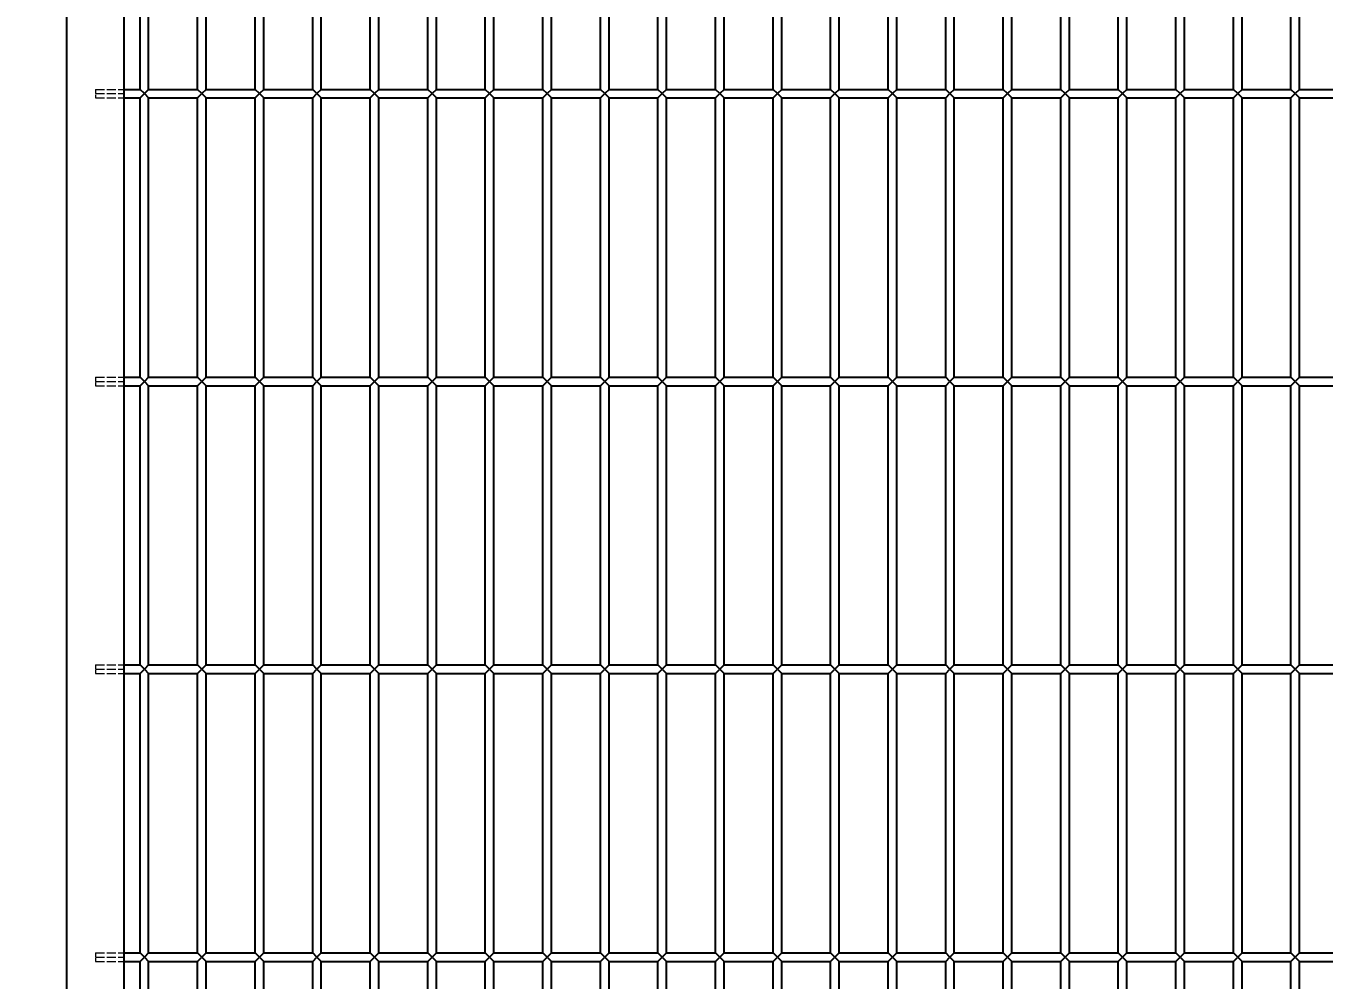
# Model space of a CAD drawing. Header units: millimetres. Extents: x 120 to 9117, y 110 to 4090.
# Drawn here: x 1981.1 to 2432.3, y 1779 to 2110.5 of the extents above; entities that cross this region are included whole.
import ezdxf

# ---------------------------------------------------------------- set-up
doc = ezdxf.new("R2010")
doc.units = ezdxf.units.MM
doc.header["$LTSCALE"] = 20
doc.linetypes.add('DASHED', pattern=[0.2067, 0.1654, -0.0413])
doc.layers.add('可见 (ISO)', color=7, linetype='Continuous', lineweight=25)
doc.layers.add('尺寸 (ISO)', color=7, linetype='Continuous', lineweight=18, true_color=0x008000)
doc.layers.add('隐藏 (ISO)', color=5, linetype='DASHED', lineweight=18, true_color=0x0000ff)
doc.styles.add('最新国标', font='simfang.ttf')
doc.dimstyles.new('默认 (GB)', dxfattribs={"dimscale": 20, "dimtxt": 2.8, "dimasz": 2.5, "dimexe": 2, "dimexo": 1.5, "dimgap": 0.5, "dimtad": 1, "dimtoh": 1, "dimdsep": 46, "dimtxsty": '最新国标', "dimcen": 0.09, "dimdle": 10, "dimclrd": 256, "dimclre": 256, "dimclrt": 256, "dimaunit": 1, "dimadec": 3, "dimazin": 2, "dimtfac": 0.535714, "dimtdec": 3, "dimtmove": 0, "dimatfit": 3, "dimfxl": 0, "dimtolj": 1, "dimlwd": -1, "dimlwe": -1, "dimarcsym": 0})

# ---------------------------------------------------------------- blocks, each defined once
blk = doc.blocks.new('*D6')
at = {"layer": 'Defpoints', "color": 0, "transparency": 16777216}
for p in [(1995.28, 3517.01), (1655.19, 1517.01), (1995.28, 1517.01)]:
    blk.add_point(p, dxfattribs=at)
at = {"layer": '尺寸 (ISO)', "color": 116, "true_color": 0x00803f, "transparency": 16777216}
for p, q in [((1965.28, 3517.01), (1615.19, 3517.01)), ((1655.19, 3467.01), (1655.19, 1567.01)), ((1965.28, 1517.01), (1615.19, 1517.01))]:
    blk.add_line(p, q, dxfattribs=at)
for points in [[(1646.85, 3467.01), (1663.52, 3467.01), (1655.19, 3517.01)], [(1646.85, 1567.01), (1663.52, 1567.01), (1655.19, 1517.01)]]:
    blk.add_solid(points, dxfattribs=at)
at = {"layer": '尺寸 (ISO)', "transparency": 16777216, "insert": (1616.87, 2517.01), "char_height": 56, "attachment_point": 5, "rotation": 90, "style": '最新国标'}
blk.add_mtext('\\A1;2000', dxfattribs=at)
blk = doc.blocks.new('*D10')
at = {"layer": 'Defpoints', "color": 0, "transparency": 16777216}
for p in [(1815.28, 2507.01), (2015.28, 2507.01), (1995.28, 1517.01)]:
    blk.add_point(p, dxfattribs=at)
at = {"layer": '尺寸 (ISO)', "color": 116, "true_color": 0x00803f, "transparency": 16777216}
for p, q in [((1985.28, 2507.01), (1775.28, 2507.01)), ((1815.28, 1567.01), (1815.28, 2457.01)), ((1965.28, 1517.01), (1775.28, 1517.01))]:
    blk.add_line(p, q, dxfattribs=at)
for points in [[(1806.95, 2457.01), (1823.61, 2457.01), (1815.28, 2507.01)], [(1806.95, 1567.01), (1823.61, 1567.01), (1815.28, 1517.01)]]:
    blk.add_solid(points, dxfattribs=at)
at = {"layer": '尺寸 (ISO)', "transparency": 16777216, "insert": (1776.96, 2012.01), "char_height": 56, "attachment_point": 5, "rotation": 90, "style": '最新国标'}
blk.add_mtext('\\A1;990', dxfattribs=at)

msp = doc.modelspace()

# ---------------------------------------------------------------- linework, layer by layer
at = {"layer": '可见 (ISO)'}
for p, q in [((1995.28, 3517.011), (1995.28, 1517.011)), ((2015.28, 1537.011), (2015.28, 2507.011)), ((2020.78, 2088.511), (2020.78, 2185.511)), ((2023.78, 2088.511), (2023.78, 2185.511)), ((2040.78, 2088.511), (2040.78, 2185.511)), ((2043.78, 2088.511), (2043.78, 2185.511)), ((2060.78, 2088.511), (2060.78, 2185.511)), ((2063.78, 2088.511), (2063.78, 2185.511)), ((2080.78, 2088.511), (2080.78, 2185.511)), ((2083.78, 2088.511), (2083.78, 2185.511)), ((2100.78, 2088.511), (2100.78, 2185.511)), ((2103.78, 2088.511), (2103.78, 2185.511)), ((2120.78, 2088.511), (2120.78, 2185.511)), ((2123.78, 2088.511), (2123.78, 2185.511)), ((2140.78, 2088.511), (2140.78, 2185.511)), ((2143.78, 2088.511), (2143.78, 2185.511)), ((2160.78, 2088.511), (2160.78, 2185.511)), ((2163.78, 2088.511), (2163.78, 2185.511)), ((2180.78, 2088.511), (2180.78, 2185.511)), ((2183.78, 2088.511), (2183.78, 2185.511)), ((2200.78, 2088.511), (2200.78, 2185.511)), ((2203.78, 2088.511), (2203.78, 2185.511)), ((2220.78, 2088.511), (2220.78, 2185.511)), ((2223.78, 2088.511), (2223.78, 2185.511)), ((2240.78, 2088.511), (2240.78, 2185.511)), ((2243.78, 2088.511), (2243.78, 2185.511)), ((2260.78, 2088.511), (2260.78, 2185.511)), ((2263.78, 2088.511), (2263.78, 2185.511)), ((2280.78, 2088.511), (2280.78, 2185.511)), ((2283.78, 2088.511), (2283.78, 2185.511)), ((2300.78, 2088.511), (2300.78, 2185.511)), ((2303.78, 2088.511), (2303.78, 2185.511)), ((2320.78, 2088.511), (2320.78, 2185.511)), ((2323.78, 2088.511), (2323.78, 2185.511)), ((2340.78, 2088.511), (2340.78, 2185.511)), ((2343.78, 2088.511), (2343.78, 2185.511)), ((2360.78, 2088.511), (2360.78, 2185.511)), ((2363.78, 2088.511), (2363.78, 2185.511)), ((2380.78, 2088.511), (2380.78, 2185.511)), ((2383.78, 2088.511), (2383.78, 2185.511)), ((2400.78, 2088.511), (2400.78, 2185.511)), ((2403.78, 2088.511), (2403.78, 2185.511)), ((2420.78, 2088.511), (2420.78, 2185.511)), ((2423.78, 2088.511), (2423.78, 2185.511)), ((2015.28, 2088.511), (2020.78, 2088.511)), ((2015.28, 2085.511), (2020.78, 2085.511)), ((2022.28, 2087.011), (2020.78, 2088.511)), ((2020.78, 2085.511), (2022.28, 2087.011)), ((2020.78, 1988.511), (2020.78, 2085.511)), ((2023.78, 2088.511), (2022.28, 2087.011)), ((2022.28, 2087.011), (2023.78, 2085.511)), ((2023.78, 2088.511), (2040.78, 2088.511)), ((2023.78, 2085.511), (2040.78, 2085.511)), ((2023.78, 1988.511), (2023.78, 2085.511)), ((2042.28, 2087.011), (2040.78, 2088.511)), ((2040.78, 2085.511), (2042.28, 2087.011)), ((2040.78, 1988.511), (2040.78, 2085.511)), ((2043.78, 2088.511), (2042.28, 2087.011)), ((2042.28, 2087.011), (2043.78, 2085.511)), ((2043.78, 2088.511), (2060.78, 2088.511)), ((2043.78, 2085.511), (2060.78, 2085.511)), ((2043.78, 1988.511), (2043.78, 2085.511)), ((2062.28, 2087.011), (2060.78, 2088.511)), ((2060.78, 2085.511), (2062.28, 2087.011)), ((2060.78, 1988.511), (2060.78, 2085.511)), ((2063.78, 2088.511), (2062.28, 2087.011)), ((2062.28, 2087.011), (2063.78, 2085.511)), ((2063.78, 2088.511), (2080.78, 2088.511)), ((2063.78, 2085.511), (2080.78, 2085.511)), ((2063.78, 1988.511), (2063.78, 2085.511)), ((2082.28, 2087.011), (2080.78, 2088.511)), ((2080.78, 2085.511), (2082.28, 2087.011)), ((2080.78, 1988.511), (2080.78, 2085.511)), ((2083.78, 2088.511), (2082.28, 2087.011)), ((2082.28, 2087.011), (2083.78, 2085.511)), ((2083.78, 2088.511), (2100.78, 2088.511)), ((2083.78, 2085.511), (2100.78, 2085.511)), ((2083.78, 1988.511), (2083.78, 2085.511)), ((2102.28, 2087.011), (2100.78, 2088.511)), ((2100.78, 2085.511), (2102.28, 2087.011)), ((2100.78, 1988.511), (2100.78, 2085.511)), ((2103.78, 2088.511), (2102.28, 2087.011)), ((2102.28, 2087.011), (2103.78, 2085.511)), ((2103.78, 2088.511), (2120.78, 2088.511)), ((2103.78, 2085.511), (2120.78, 2085.511)), ((2103.78, 1988.511), (2103.78, 2085.511)), ((2122.28, 2087.011), (2120.78, 2088.511)), ((2120.78, 2085.511), (2122.28, 2087.011)), ((2120.78, 1988.511), (2120.78, 2085.511)), ((2123.78, 2088.511), (2122.28, 2087.011)), ((2122.28, 2087.011), (2123.78, 2085.511)), ((2123.78, 2088.511), (2140.78, 2088.511)), ((2123.78, 2085.511), (2140.78, 2085.511)), ((2123.78, 1988.511), (2123.78, 2085.511)), ((2142.28, 2087.011), (2140.78, 2088.511)), ((2140.78, 2085.511), (2142.28, 2087.011)), ((2140.78, 1988.511), (2140.78, 2085.511)), ((2143.78, 2088.511), (2142.28, 2087.011)), ((2142.28, 2087.011), (2143.78, 2085.511)), ((2143.78, 2088.511), (2160.78, 2088.511)), ((2143.78, 2085.511), (2160.78, 2085.511)), ((2143.78, 1988.511), (2143.78, 2085.511)), ((2162.28, 2087.011), (2160.78, 2088.511)), ((2160.78, 2085.511), (2162.28, 2087.011)), ((2160.78, 1988.511), (2160.78, 2085.511)), ((2163.78, 2088.511), (2162.28, 2087.011)), ((2162.28, 2087.011), (2163.78, 2085.511)), ((2163.78, 2088.511), (2180.78, 2088.511)), ((2163.78, 2085.511), (2180.78, 2085.511)), ((2163.78, 1988.511), (2163.78, 2085.511)), ((2182.28, 2087.011), (2180.78, 2088.511)), ((2180.78, 2085.511), (2182.28, 2087.011)), ((2180.78, 1988.511), (2180.78, 2085.511)), ((2183.78, 2088.511), (2182.28, 2087.011)), ((2182.28, 2087.011), (2183.78, 2085.511)), ((2183.78, 2088.511), (2200.78, 2088.511)), ((2183.78, 2085.511), (2200.78, 2085.511)), ((2183.78, 1988.511), (2183.78, 2085.511)), ((2202.28, 2087.011), (2200.78, 2088.511)), ((2200.78, 2085.511), (2202.28, 2087.011)), ((2200.78, 1988.511), (2200.78, 2085.511)), ((2203.78, 2088.511), (2202.28, 2087.011)), ((2202.28, 2087.011), (2203.78, 2085.511)), ((2203.78, 2088.511), (2220.78, 2088.511)), ((2203.78, 2085.511), (2220.78, 2085.511)), ((2203.78, 1988.511), (2203.78, 2085.511)), ((2222.28, 2087.011), (2220.78, 2088.511)), ((2220.78, 2085.511), (2222.28, 2087.011)), ((2220.78, 1988.511), (2220.78, 2085.511)), ((2223.78, 2088.511), (2222.28, 2087.011)), ((2222.28, 2087.011), (2223.78, 2085.511)), ((2223.78, 2088.511), (2240.78, 2088.511)), ((2223.78, 2085.511), (2240.78, 2085.511)), ((2223.78, 1988.511), (2223.78, 2085.511)), ((2242.28, 2087.011), (2240.78, 2088.511)), ((2240.78, 2085.511), (2242.28, 2087.011)), ((2240.78, 1988.511), (2240.78, 2085.511)), ((2243.78, 2088.511), (2242.28, 2087.011)), ((2242.28, 2087.011), (2243.78, 2085.511)), ((2243.78, 2088.511), (2260.78, 2088.511)), ((2243.78, 2085.511), (2260.78, 2085.511)), ((2243.78, 1988.511), (2243.78, 2085.511)), ((2262.28, 2087.011), (2260.78, 2088.511)), ((2260.78, 2085.511), (2262.28, 2087.011)), ((2260.78, 1988.511), (2260.78, 2085.511)), ((2263.78, 2088.511), (2262.28, 2087.011)), ((2262.28, 2087.011), (2263.78, 2085.511)), ((2263.78, 2088.511), (2280.78, 2088.511)), ((2263.78, 2085.511), (2280.78, 2085.511)), ((2263.78, 1988.511), (2263.78, 2085.511)), ((2282.28, 2087.011), (2280.78, 2088.511)), ((2280.78, 2085.511), (2282.28, 2087.011)), ((2280.78, 1988.511), (2280.78, 2085.511)), ((2283.78, 2088.511), (2282.28, 2087.011)), ((2282.28, 2087.011), (2283.78, 2085.511)), ((2283.78, 2088.511), (2300.78, 2088.511)), ((2283.78, 2085.511), (2300.78, 2085.511)), ((2283.78, 1988.511), (2283.78, 2085.511)), ((2302.28, 2087.011), (2300.78, 2088.511)), ((2300.78, 2085.511), (2302.28, 2087.011)), ((2300.78, 1988.511), (2300.78, 2085.511)), ((2303.78, 2088.511), (2302.28, 2087.011)), ((2302.28, 2087.011), (2303.78, 2085.511)), ((2303.78, 2088.511), (2320.78, 2088.511)), ((2303.78, 2085.511), (2320.78, 2085.511)), ((2303.78, 1988.511), (2303.78, 2085.511)), ((2322.28, 2087.011), (2320.78, 2088.511)), ((2320.78, 2085.511), (2322.28, 2087.011)), ((2320.78, 1988.511), (2320.78, 2085.511)), ((2323.78, 2088.511), (2322.28, 2087.011)), ((2322.28, 2087.011), (2323.78, 2085.511)), ((2323.78, 2088.511), (2340.78, 2088.511)), ((2323.78, 2085.511), (2340.78, 2085.511)), ((2323.78, 1988.511), (2323.78, 2085.511)), ((2342.28, 2087.011), (2340.78, 2088.511)), ((2340.78, 2085.511), (2342.28, 2087.011)), ((2340.78, 1988.511), (2340.78, 2085.511)), ((2343.78, 2088.511), (2342.28, 2087.011)), ((2342.28, 2087.011), (2343.78, 2085.511)), ((2343.78, 2088.511), (2360.78, 2088.511)), ((2343.78, 2085.511), (2360.78, 2085.511)), ((2343.78, 1988.511), (2343.78, 2085.511)), ((2362.28, 2087.011), (2360.78, 2088.511)), ((2360.78, 2085.511), (2362.28, 2087.011)), ((2360.78, 1988.511), (2360.78, 2085.511)), ((2363.78, 2088.511), (2362.28, 2087.011)), ((2362.28, 2087.011), (2363.78, 2085.511)), ((2363.78, 2088.511), (2380.78, 2088.511)), ((2363.78, 2085.511), (2380.78, 2085.511)), ((2363.78, 1988.511), (2363.78, 2085.511)), ((2382.28, 2087.011), (2380.78, 2088.511)), ((2380.78, 2085.511), (2382.28, 2087.011)), ((2380.78, 1988.511), (2380.78, 2085.511)), ((2383.78, 2088.511), (2382.28, 2087.011)), ((2382.28, 2087.011), (2383.78, 2085.511)), ((2383.78, 2088.511), (2400.78, 2088.511)), ((2383.78, 2085.511), (2400.78, 2085.511)), ((2383.78, 1988.511), (2383.78, 2085.511)), ((2402.28, 2087.011), (2400.78, 2088.511)), ((2400.78, 2085.511), (2402.28, 2087.011)), ((2400.78, 1988.511), (2400.78, 2085.511)), ((2403.78, 2088.511), (2402.28, 2087.011)), ((2402.28, 2087.011), (2403.78, 2085.511)), ((2403.78, 2088.511), (2420.78, 2088.511)), ((2403.78, 2085.511), (2420.78, 2085.511)), ((2403.78, 1988.511), (2403.78, 2085.511)), ((2422.28, 2087.011), (2420.78, 2088.511)), ((2420.78, 2085.511), (2422.28, 2087.011)), ((2420.78, 1988.511), (2420.78, 2085.511)), ((2423.78, 2088.511), (2422.28, 2087.011)), ((2422.28, 2087.011), (2423.78, 2085.511)), ((2423.78, 2088.511), (2440.78, 2088.511)), ((2423.78, 2085.511), (2440.78, 2085.511)), ((2423.78, 1988.511), (2423.78, 2085.511)), ((2015.28, 1988.511), (2020.78, 1988.511)), ((2015.28, 1985.511), (2020.78, 1985.511)), ((2022.28, 1987.011), (2020.78, 1988.511)), ((2020.78, 1985.511), (2022.28, 1987.011)), ((2020.78, 1888.511), (2020.78, 1985.511)), ((2023.78, 1988.511), (2022.28, 1987.011)), ((2022.28, 1987.011), (2023.78, 1985.511)), ((2023.78, 1988.511), (2040.78, 1988.511)), ((2023.78, 1985.511), (2040.78, 1985.511)), ((2023.78, 1888.511), (2023.78, 1985.511)), ((2042.28, 1987.011), (2040.78, 1988.511)), ((2040.78, 1985.511), (2042.28, 1987.011)), ((2040.78, 1888.511), (2040.78, 1985.511)), ((2043.78, 1988.511), (2042.28, 1987.011)), ((2042.28, 1987.011), (2043.78, 1985.511)), ((2043.78, 1988.511), (2060.78, 1988.511)), ((2043.78, 1985.511), (2060.78, 1985.511)), ((2043.78, 1888.511), (2043.78, 1985.511)), ((2062.28, 1987.011), (2060.78, 1988.511)), ((2060.78, 1985.511), (2062.28, 1987.011)), ((2060.78, 1888.511), (2060.78, 1985.511)), ((2063.78, 1988.511), (2062.28, 1987.011)), ((2062.28, 1987.011), (2063.78, 1985.511)), ((2063.78, 1988.511), (2080.78, 1988.511)), ((2063.78, 1985.511), (2080.78, 1985.511)), ((2063.78, 1888.511), (2063.78, 1985.511)), ((2082.28, 1987.011), (2080.78, 1988.511)), ((2080.78, 1985.511), (2082.28, 1987.011)), ((2080.78, 1888.511), (2080.78, 1985.511)), ((2083.78, 1988.511), (2082.28, 1987.011)), ((2082.28, 1987.011), (2083.78, 1985.511)), ((2083.78, 1988.511), (2100.78, 1988.511)), ((2083.78, 1985.511), (2100.78, 1985.511)), ((2083.78, 1888.511), (2083.78, 1985.511)), ((2102.28, 1987.011), (2100.78, 1988.511)), ((2100.78, 1985.511), (2102.28, 1987.011)), ((2100.78, 1888.511), (2100.78, 1985.511)), ((2103.78, 1988.511), (2102.28, 1987.011)), ((2102.28, 1987.011), (2103.78, 1985.511)), ((2103.78, 1988.511), (2120.78, 1988.511)), ((2103.78, 1985.511), (2120.78, 1985.511)), ((2103.78, 1888.511), (2103.78, 1985.511)), ((2122.28, 1987.011), (2120.78, 1988.511)), ((2120.78, 1985.511), (2122.28, 1987.011)), ((2120.78, 1888.511), (2120.78, 1985.511)), ((2123.78, 1988.511), (2122.28, 1987.011)), ((2122.28, 1987.011), (2123.78, 1985.511)), ((2123.78, 1988.511), (2140.78, 1988.511)), ((2123.78, 1985.511), (2140.78, 1985.511)), ((2123.78, 1888.511), (2123.78, 1985.511)), ((2142.28, 1987.011), (2140.78, 1988.511)), ((2140.78, 1985.511), (2142.28, 1987.011)), ((2140.78, 1888.511), (2140.78, 1985.511)), ((2143.78, 1988.511), (2142.28, 1987.011)), ((2142.28, 1987.011), (2143.78, 1985.511)), ((2143.78, 1988.511), (2160.78, 1988.511)), ((2143.78, 1985.511), (2160.78, 1985.511)), ((2143.78, 1888.511), (2143.78, 1985.511)), ((2162.28, 1987.011), (2160.78, 1988.511)), ((2160.78, 1985.511), (2162.28, 1987.011)), ((2160.78, 1888.511), (2160.78, 1985.511)), ((2163.78, 1988.511), (2162.28, 1987.011)), ((2162.28, 1987.011), (2163.78, 1985.511)), ((2163.78, 1988.511), (2180.78, 1988.511)), ((2163.78, 1985.511), (2180.78, 1985.511)), ((2163.78, 1888.511), (2163.78, 1985.511)), ((2182.28, 1987.011), (2180.78, 1988.511)), ((2180.78, 1985.511), (2182.28, 1987.011)), ((2180.78, 1888.511), (2180.78, 1985.511)), ((2183.78, 1988.511), (2182.28, 1987.011)), ((2182.28, 1987.011), (2183.78, 1985.511)), ((2183.78, 1988.511), (2200.78, 1988.511)), ((2183.78, 1985.511), (2200.78, 1985.511)), ((2183.78, 1888.511), (2183.78, 1985.511)), ((2202.28, 1987.011), (2200.78, 1988.511)), ((2200.78, 1985.511), (2202.28, 1987.011)), ((2200.78, 1888.511), (2200.78, 1985.511)), ((2203.78, 1988.511), (2202.28, 1987.011)), ((2202.28, 1987.011), (2203.78, 1985.511)), ((2203.78, 1988.511), (2220.78, 1988.511)), ((2203.78, 1985.511), (2220.78, 1985.511)), ((2203.78, 1888.511), (2203.78, 1985.511)), ((2222.28, 1987.011), (2220.78, 1988.511)), ((2220.78, 1985.511), (2222.28, 1987.011)), ((2220.78, 1888.511), (2220.78, 1985.511)), ((2223.78, 1988.511), (2222.28, 1987.011)), ((2222.28, 1987.011), (2223.78, 1985.511)), ((2223.78, 1988.511), (2240.78, 1988.511)), ((2223.78, 1985.511), (2240.78, 1985.511)), ((2223.78, 1888.511), (2223.78, 1985.511)), ((2242.28, 1987.011), (2240.78, 1988.511)), ((2240.78, 1985.511), (2242.28, 1987.011)), ((2240.78, 1888.511), (2240.78, 1985.511)), ((2243.78, 1988.511), (2242.28, 1987.011)), ((2242.28, 1987.011), (2243.78, 1985.511)), ((2243.78, 1988.511), (2260.78, 1988.511)), ((2243.78, 1985.511), (2260.78, 1985.511)), ((2243.78, 1888.511), (2243.78, 1985.511)), ((2262.28, 1987.011), (2260.78, 1988.511)), ((2260.78, 1985.511), (2262.28, 1987.011)), ((2260.78, 1888.511), (2260.78, 1985.511)), ((2263.78, 1988.511), (2262.28, 1987.011)), ((2262.28, 1987.011), (2263.78, 1985.511)), ((2263.78, 1988.511), (2280.78, 1988.511)), ((2263.78, 1985.511), (2280.78, 1985.511)), ((2263.78, 1888.511), (2263.78, 1985.511)), ((2282.28, 1987.011), (2280.78, 1988.511)), ((2280.78, 1985.511), (2282.28, 1987.011)), ((2280.78, 1888.511), (2280.78, 1985.511)), ((2283.78, 1988.511), (2282.28, 1987.011)), ((2282.28, 1987.011), (2283.78, 1985.511)), ((2283.78, 1988.511), (2300.78, 1988.511)), ((2283.78, 1985.511), (2300.78, 1985.511)), ((2283.78, 1888.511), (2283.78, 1985.511)), ((2302.28, 1987.011), (2300.78, 1988.511)), ((2300.78, 1985.511), (2302.28, 1987.011)), ((2300.78, 1888.511), (2300.78, 1985.511)), ((2303.78, 1988.511), (2302.28, 1987.011)), ((2302.28, 1987.011), (2303.78, 1985.511)), ((2303.78, 1988.511), (2320.78, 1988.511)), ((2303.78, 1985.511), (2320.78, 1985.511)), ((2303.78, 1888.511), (2303.78, 1985.511)), ((2322.28, 1987.011), (2320.78, 1988.511)), ((2320.78, 1985.511), (2322.28, 1987.011)), ((2320.78, 1888.511), (2320.78, 1985.511)), ((2323.78, 1988.511), (2322.28, 1987.011)), ((2322.28, 1987.011), (2323.78, 1985.511)), ((2323.78, 1988.511), (2340.78, 1988.511)), ((2323.78, 1985.511), (2340.78, 1985.511)), ((2323.78, 1888.511), (2323.78, 1985.511)), ((2342.28, 1987.011), (2340.78, 1988.511)), ((2340.78, 1985.511), (2342.28, 1987.011)), ((2340.78, 1888.511), (2340.78, 1985.511)), ((2343.78, 1988.511), (2342.28, 1987.011)), ((2342.28, 1987.011), (2343.78, 1985.511)), ((2343.78, 1988.511), (2360.78, 1988.511)), ((2343.78, 1985.511), (2360.78, 1985.511)), ((2343.78, 1888.511), (2343.78, 1985.511)), ((2362.28, 1987.011), (2360.78, 1988.511)), ((2360.78, 1985.511), (2362.28, 1987.011)), ((2360.78, 1888.511), (2360.78, 1985.511)), ((2363.78, 1988.511), (2362.28, 1987.011)), ((2362.28, 1987.011), (2363.78, 1985.511)), ((2363.78, 1988.511), (2380.78, 1988.511)), ((2363.78, 1985.511), (2380.78, 1985.511)), ((2363.78, 1888.511), (2363.78, 1985.511)), ((2382.28, 1987.011), (2380.78, 1988.511)), ((2380.78, 1985.511), (2382.28, 1987.011)), ((2380.78, 1888.511), (2380.78, 1985.511)), ((2383.78, 1988.511), (2382.28, 1987.011)), ((2382.28, 1987.011), (2383.78, 1985.511)), ((2383.78, 1988.511), (2400.78, 1988.511)), ((2383.78, 1985.511), (2400.78, 1985.511)), ((2383.78, 1888.511), (2383.78, 1985.511)), ((2402.28, 1987.011), (2400.78, 1988.511)), ((2400.78, 1985.511), (2402.28, 1987.011)), ((2400.78, 1888.511), (2400.78, 1985.511)), ((2403.78, 1988.511), (2402.28, 1987.011)), ((2402.28, 1987.011), (2403.78, 1985.511)), ((2403.78, 1988.511), (2420.78, 1988.511)), ((2403.78, 1985.511), (2420.78, 1985.511)), ((2403.78, 1888.511), (2403.78, 1985.511)), ((2422.28, 1987.011), (2420.78, 1988.511)), ((2420.78, 1985.511), (2422.28, 1987.011)), ((2420.78, 1888.511), (2420.78, 1985.511)), ((2423.78, 1988.511), (2422.28, 1987.011)), ((2422.28, 1987.011), (2423.78, 1985.511)), ((2423.78, 1988.511), (2440.78, 1988.511)), ((2423.78, 1985.511), (2440.78, 1985.511)), ((2423.78, 1888.511), (2423.78, 1985.511)), ((2015.28, 1888.511), (2020.78, 1888.511)), ((2022.28, 1887.011), (2020.78, 1888.511)), ((2020.78, 1885.511), (2022.28, 1887.011)), ((2023.78, 1888.511), (2022.28, 1887.011)), ((2022.28, 1887.011), (2023.78, 1885.511)), ((2023.78, 1888.511), (2040.78, 1888.511)), ((2042.28, 1887.011), (2040.78, 1888.511)), ((2040.78, 1885.511), (2042.28, 1887.011)), ((2043.78, 1888.511), (2042.28, 1887.011)), ((2042.28, 1887.011), (2043.78, 1885.511)), ((2043.78, 1888.511), (2060.78, 1888.511)), ((2062.28, 1887.011), (2060.78, 1888.511)), ((2060.78, 1885.511), (2062.28, 1887.011)), ((2063.78, 1888.511), (2062.28, 1887.011)), ((2062.28, 1887.011), (2063.78, 1885.511)), ((2063.78, 1888.511), (2080.78, 1888.511)), ((2082.28, 1887.011), (2080.78, 1888.511)), ((2080.78, 1885.511), (2082.28, 1887.011)), ((2083.78, 1888.511), (2082.28, 1887.011)), ((2082.28, 1887.011), (2083.78, 1885.511)), ((2083.78, 1888.511), (2100.78, 1888.511)), ((2102.28, 1887.011), (2100.78, 1888.511)), ((2100.78, 1885.511), (2102.28, 1887.011)), ((2103.78, 1888.511), (2102.28, 1887.011)), ((2102.28, 1887.011), (2103.78, 1885.511)), ((2103.78, 1888.511), (2120.78, 1888.511)), ((2122.28, 1887.011), (2120.78, 1888.511)), ((2120.78, 1885.511), (2122.28, 1887.011)), ((2123.78, 1888.511), (2122.28, 1887.011)), ((2122.28, 1887.011), (2123.78, 1885.511)), ((2123.78, 1888.511), (2140.78, 1888.511)), ((2142.28, 1887.011), (2140.78, 1888.511)), ((2140.78, 1885.511), (2142.28, 1887.011)), ((2143.78, 1888.511), (2142.28, 1887.011)), ((2142.28, 1887.011), (2143.78, 1885.511)), ((2143.78, 1888.511), (2160.78, 1888.511)), ((2162.28, 1887.011), (2160.78, 1888.511)), ((2160.78, 1885.511), (2162.28, 1887.011)), ((2163.78, 1888.511), (2162.28, 1887.011)), ((2162.28, 1887.011), (2163.78, 1885.511)), ((2163.78, 1888.511), (2180.78, 1888.511)), ((2182.28, 1887.011), (2180.78, 1888.511)), ((2180.78, 1885.511), (2182.28, 1887.011)), ((2183.78, 1888.511), (2182.28, 1887.011)), ((2182.28, 1887.011), (2183.78, 1885.511)), ((2183.78, 1888.511), (2200.78, 1888.511)), ((2202.28, 1887.011), (2200.78, 1888.511)), ((2200.78, 1885.511), (2202.28, 1887.011)), ((2203.78, 1888.511), (2202.28, 1887.011)), ((2202.28, 1887.011), (2203.78, 1885.511)), ((2203.78, 1888.511), (2220.78, 1888.511)), ((2222.28, 1887.011), (2220.78, 1888.511)), ((2220.78, 1885.511), (2222.28, 1887.011)), ((2223.78, 1888.511), (2222.28, 1887.011)), ((2222.28, 1887.011), (2223.78, 1885.511)), ((2223.78, 1888.511), (2240.78, 1888.511)), ((2242.28, 1887.011), (2240.78, 1888.511)), ((2240.78, 1885.511), (2242.28, 1887.011)), ((2243.78, 1888.511), (2242.28, 1887.011)), ((2242.28, 1887.011), (2243.78, 1885.511)), ((2243.78, 1888.511), (2260.78, 1888.511)), ((2262.28, 1887.011), (2260.78, 1888.511)), ((2260.78, 1885.511), (2262.28, 1887.011)), ((2263.78, 1888.511), (2262.28, 1887.011)), ((2262.28, 1887.011), (2263.78, 1885.511)), ((2263.78, 1888.511), (2280.78, 1888.511)), ((2282.28, 1887.011), (2280.78, 1888.511)), ((2280.78, 1885.511), (2282.28, 1887.011)), ((2283.78, 1888.511), (2282.28, 1887.011)), ((2282.28, 1887.011), (2283.78, 1885.511)), ((2283.78, 1888.511), (2300.78, 1888.511)), ((2302.28, 1887.011), (2300.78, 1888.511)), ((2300.78, 1885.511), (2302.28, 1887.011)), ((2303.78, 1888.511), (2302.28, 1887.011)), ((2302.28, 1887.011), (2303.78, 1885.511)), ((2303.78, 1888.511), (2320.78, 1888.511)), ((2322.28, 1887.011), (2320.78, 1888.511)), ((2320.78, 1885.511), (2322.28, 1887.011)), ((2323.78, 1888.511), (2322.28, 1887.011)), ((2322.28, 1887.011), (2323.78, 1885.511)), ((2323.78, 1888.511), (2340.78, 1888.511)), ((2342.28, 1887.011), (2340.78, 1888.511)), ((2340.78, 1885.511), (2342.28, 1887.011)), ((2343.78, 1888.511), (2342.28, 1887.011)), ((2342.28, 1887.011), (2343.78, 1885.511)), ((2343.78, 1888.511), (2360.78, 1888.511)), ((2362.28, 1887.011), (2360.78, 1888.511)), ((2360.78, 1885.511), (2362.28, 1887.011)), ((2363.78, 1888.511), (2362.28, 1887.011)), ((2362.28, 1887.011), (2363.78, 1885.511)), ((2363.78, 1888.511), (2380.78, 1888.511)), ((2382.28, 1887.011), (2380.78, 1888.511)), ((2380.78, 1885.511), (2382.28, 1887.011)), ((2383.78, 1888.511), (2382.28, 1887.011)), ((2382.28, 1887.011), (2383.78, 1885.511)), ((2383.78, 1888.511), (2400.78, 1888.511)), ((2402.28, 1887.011), (2400.78, 1888.511)), ((2400.78, 1885.511), (2402.28, 1887.011)), ((2403.78, 1888.511), (2402.28, 1887.011)), ((2402.28, 1887.011), (2403.78, 1885.511)), ((2403.78, 1888.511), (2420.78, 1888.511)), ((2422.28, 1887.011), (2420.78, 1888.511)), ((2420.78, 1885.511), (2422.28, 1887.011)), ((2423.78, 1888.511), (2422.28, 1887.011)), ((2422.28, 1887.011), (2423.78, 1885.511)), ((2423.78, 1888.511), (2440.78, 1888.511)), ((2015.28, 1885.511), (2020.78, 1885.511)), ((2020.78, 1788.511), (2020.78, 1885.511)), ((2023.78, 1885.511), (2040.78, 1885.511)), ((2023.78, 1788.511), (2023.78, 1885.511)), ((2040.78, 1788.511), (2040.78, 1885.511)), ((2043.78, 1885.511), (2060.78, 1885.511)), ((2043.78, 1788.511), (2043.78, 1885.511)), ((2060.78, 1788.511), (2060.78, 1885.511)), ((2063.78, 1885.511), (2080.78, 1885.511)), ((2063.78, 1788.511), (2063.78, 1885.511)), ((2080.78, 1788.511), (2080.78, 1885.511)), ((2083.78, 1885.511), (2100.78, 1885.511)), ((2083.78, 1788.511), (2083.78, 1885.511)), ((2100.78, 1788.511), (2100.78, 1885.511)), ((2103.78, 1885.511), (2120.78, 1885.511)), ((2103.78, 1788.511), (2103.78, 1885.511)), ((2120.78, 1788.511), (2120.78, 1885.511)), ((2123.78, 1885.511), (2140.78, 1885.511)), ((2123.78, 1788.511), (2123.78, 1885.511)), ((2140.78, 1788.511), (2140.78, 1885.511)), ((2143.78, 1885.511), (2160.78, 1885.511)), ((2143.78, 1788.511), (2143.78, 1885.511)), ((2160.78, 1788.511), (2160.78, 1885.511)), ((2163.78, 1885.511), (2180.78, 1885.511)), ((2163.78, 1788.511), (2163.78, 1885.511)), ((2180.78, 1788.511), (2180.78, 1885.511)), ((2183.78, 1885.511), (2200.78, 1885.511)), ((2183.78, 1788.511), (2183.78, 1885.511)), ((2200.78, 1788.511), (2200.78, 1885.511)), ((2203.78, 1885.511), (2220.78, 1885.511)), ((2203.78, 1788.511), (2203.78, 1885.511)), ((2220.78, 1788.511), (2220.78, 1885.511)), ((2223.78, 1885.511), (2240.78, 1885.511)), ((2223.78, 1788.511), (2223.78, 1885.511)), ((2240.78, 1788.511), (2240.78, 1885.511)), ((2243.78, 1885.511), (2260.78, 1885.511)), ((2243.78, 1788.511), (2243.78, 1885.511)), ((2260.78, 1788.511), (2260.78, 1885.511)), ((2263.78, 1885.511), (2280.78, 1885.511)), ((2263.78, 1788.511), (2263.78, 1885.511)), ((2280.78, 1788.511), (2280.78, 1885.511)), ((2283.78, 1885.511), (2300.78, 1885.511)), ((2283.78, 1788.511), (2283.78, 1885.511)), ((2300.78, 1788.511), (2300.78, 1885.511)), ((2303.78, 1885.511), (2320.78, 1885.511)), ((2303.78, 1788.511), (2303.78, 1885.511)), ((2320.78, 1788.511), (2320.78, 1885.511)), ((2323.78, 1885.511), (2340.78, 1885.511)), ((2323.78, 1788.511), (2323.78, 1885.511)), ((2340.78, 1788.511), (2340.78, 1885.511)), ((2343.78, 1885.511), (2360.78, 1885.511)), ((2343.78, 1788.511), (2343.78, 1885.511)), ((2360.78, 1788.511), (2360.78, 1885.511)), ((2363.78, 1885.511), (2380.78, 1885.511)), ((2363.78, 1788.511), (2363.78, 1885.511)), ((2380.78, 1788.511), (2380.78, 1885.511)), ((2383.78, 1885.511), (2400.78, 1885.511)), ((2383.78, 1788.511), (2383.78, 1885.511)), ((2400.78, 1788.511), (2400.78, 1885.511)), ((2403.78, 1885.511), (2420.78, 1885.511)), ((2403.78, 1788.511), (2403.78, 1885.511)), ((2420.78, 1788.511), (2420.78, 1885.511)), ((2423.78, 1885.511), (2440.78, 1885.511)), ((2423.78, 1788.511), (2423.78, 1885.511)), ((2015.28, 1788.511), (2020.78, 1788.511)), ((2022.28, 1787.011), (2020.78, 1788.511)), ((2020.78, 1785.511), (2022.28, 1787.011)), ((2023.78, 1788.511), (2022.28, 1787.011)), ((2022.28, 1787.011), (2023.78, 1785.511)), ((2023.78, 1788.511), (2040.78, 1788.511)), ((2042.28, 1787.011), (2040.78, 1788.511)), ((2040.78, 1785.511), (2042.28, 1787.011)), ((2043.78, 1788.511), (2042.28, 1787.011)), ((2042.28, 1787.011), (2043.78, 1785.511)), ((2043.78, 1788.511), (2060.78, 1788.511)), ((2062.28, 1787.011), (2060.78, 1788.511)), ((2060.78, 1785.511), (2062.28, 1787.011)), ((2063.78, 1788.511), (2062.28, 1787.011)), ((2062.28, 1787.011), (2063.78, 1785.511)), ((2063.78, 1788.511), (2080.78, 1788.511)), ((2082.28, 1787.011), (2080.78, 1788.511)), ((2080.78, 1785.511), (2082.28, 1787.011)), ((2083.78, 1788.511), (2082.28, 1787.011)), ((2082.28, 1787.011), (2083.78, 1785.511)), ((2083.78, 1788.511), (2100.78, 1788.511)), ((2102.28, 1787.011), (2100.78, 1788.511)), ((2100.78, 1785.511), (2102.28, 1787.011)), ((2103.78, 1788.511), (2102.28, 1787.011)), ((2102.28, 1787.011), (2103.78, 1785.511)), ((2103.78, 1788.511), (2120.78, 1788.511)), ((2122.28, 1787.011), (2120.78, 1788.511)), ((2120.78, 1785.511), (2122.28, 1787.011)), ((2123.78, 1788.511), (2122.28, 1787.011)), ((2122.28, 1787.011), (2123.78, 1785.511)), ((2123.78, 1788.511), (2140.78, 1788.511)), ((2142.28, 1787.011), (2140.78, 1788.511)), ((2140.78, 1785.511), (2142.28, 1787.011)), ((2143.78, 1788.511), (2142.28, 1787.011)), ((2142.28, 1787.011), (2143.78, 1785.511)), ((2143.78, 1788.511), (2160.78, 1788.511)), ((2162.28, 1787.011), (2160.78, 1788.511)), ((2160.78, 1785.511), (2162.28, 1787.011)), ((2163.78, 1788.511), (2162.28, 1787.011)), ((2162.28, 1787.011), (2163.78, 1785.511)), ((2163.78, 1788.511), (2180.78, 1788.511)), ((2182.28, 1787.011), (2180.78, 1788.511)), ((2180.78, 1785.511), (2182.28, 1787.011)), ((2183.78, 1788.511), (2182.28, 1787.011)), ((2182.28, 1787.011), (2183.78, 1785.511)), ((2183.78, 1788.511), (2200.78, 1788.511)), ((2202.28, 1787.011), (2200.78, 1788.511)), ((2200.78, 1785.511), (2202.28, 1787.011)), ((2203.78, 1788.511), (2202.28, 1787.011)), ((2202.28, 1787.011), (2203.78, 1785.511)), ((2203.78, 1788.511), (2220.78, 1788.511)), ((2222.28, 1787.011), (2220.78, 1788.511)), ((2220.78, 1785.511), (2222.28, 1787.011)), ((2223.78, 1788.511), (2222.28, 1787.011)), ((2222.28, 1787.011), (2223.78, 1785.511)), ((2223.78, 1788.511), (2240.78, 1788.511)), ((2242.28, 1787.011), (2240.78, 1788.511)), ((2240.78, 1785.511), (2242.28, 1787.011)), ((2243.78, 1788.511), (2242.28, 1787.011)), ((2242.28, 1787.011), (2243.78, 1785.511)), ((2243.78, 1788.511), (2260.78, 1788.511)), ((2262.28, 1787.011), (2260.78, 1788.511)), ((2260.78, 1785.511), (2262.28, 1787.011)), ((2263.78, 1788.511), (2262.28, 1787.011)), ((2262.28, 1787.011), (2263.78, 1785.511)), ((2263.78, 1788.511), (2280.78, 1788.511)), ((2282.28, 1787.011), (2280.78, 1788.511)), ((2280.78, 1785.511), (2282.28, 1787.011)), ((2283.78, 1788.511), (2282.28, 1787.011)), ((2282.28, 1787.011), (2283.78, 1785.511)), ((2283.78, 1788.511), (2300.78, 1788.511)), ((2302.28, 1787.011), (2300.78, 1788.511)), ((2300.78, 1785.511), (2302.28, 1787.011)), ((2303.78, 1788.511), (2302.28, 1787.011)), ((2302.28, 1787.011), (2303.78, 1785.511)), ((2303.78, 1788.511), (2320.78, 1788.511)), ((2322.28, 1787.011), (2320.78, 1788.511)), ((2320.78, 1785.511), (2322.28, 1787.011)), ((2323.78, 1788.511), (2322.28, 1787.011)), ((2322.28, 1787.011), (2323.78, 1785.511)), ((2323.78, 1788.511), (2340.78, 1788.511)), ((2342.28, 1787.011), (2340.78, 1788.511)), ((2340.78, 1785.511), (2342.28, 1787.011)), ((2343.78, 1788.511), (2342.28, 1787.011)), ((2342.28, 1787.011), (2343.78, 1785.511)), ((2343.78, 1788.511), (2360.78, 1788.511)), ((2362.28, 1787.011), (2360.78, 1788.511)), ((2360.78, 1785.511), (2362.28, 1787.011)), ((2363.78, 1788.511), (2362.28, 1787.011)), ((2362.28, 1787.011), (2363.78, 1785.511)), ((2363.78, 1788.511), (2380.78, 1788.511)), ((2382.28, 1787.011), (2380.78, 1788.511)), ((2380.78, 1785.511), (2382.28, 1787.011)), ((2383.78, 1788.511), (2382.28, 1787.011)), ((2382.28, 1787.011), (2383.78, 1785.511)), ((2383.78, 1788.511), (2400.78, 1788.511)), ((2402.28, 1787.011), (2400.78, 1788.511)), ((2400.78, 1785.511), (2402.28, 1787.011)), ((2403.78, 1788.511), (2402.28, 1787.011)), ((2402.28, 1787.011), (2403.78, 1785.511)), ((2403.78, 1788.511), (2420.78, 1788.511)), ((2422.28, 1787.011), (2420.78, 1788.511)), ((2420.78, 1785.511), (2422.28, 1787.011)), ((2423.78, 1788.511), (2422.28, 1787.011)), ((2422.28, 1787.011), (2423.78, 1785.511)), ((2423.78, 1788.511), (2440.78, 1788.511)), ((2015.28, 1785.511), (2020.78, 1785.511)), ((2020.78, 1688.511), (2020.78, 1785.511)), ((2023.78, 1785.511), (2040.78, 1785.511)), ((2023.78, 1688.511), (2023.78, 1785.511)), ((2040.78, 1688.511), (2040.78, 1785.511)), ((2043.78, 1785.511), (2060.78, 1785.511)), ((2043.78, 1688.511), (2043.78, 1785.511)), ((2060.78, 1688.511), (2060.78, 1785.511)), ((2063.78, 1785.511), (2080.78, 1785.511)), ((2063.78, 1688.511), (2063.78, 1785.511)), ((2080.78, 1688.511), (2080.78, 1785.511)), ((2083.78, 1785.511), (2100.78, 1785.511)), ((2083.78, 1688.511), (2083.78, 1785.511)), ((2100.78, 1688.511), (2100.78, 1785.511)), ((2103.78, 1785.511), (2120.78, 1785.511)), ((2103.78, 1688.511), (2103.78, 1785.511)), ((2120.78, 1688.511), (2120.78, 1785.511)), ((2123.78, 1785.511), (2140.78, 1785.511)), ((2123.78, 1688.511), (2123.78, 1785.511)), ((2140.78, 1688.511), (2140.78, 1785.511)), ((2143.78, 1785.511), (2160.78, 1785.511)), ((2143.78, 1688.511), (2143.78, 1785.511)), ((2160.78, 1688.511), (2160.78, 1785.511)), ((2163.78, 1785.511), (2180.78, 1785.511)), ((2163.78, 1688.511), (2163.78, 1785.511)), ((2180.78, 1688.511), (2180.78, 1785.511)), ((2183.78, 1785.511), (2200.78, 1785.511)), ((2183.78, 1688.511), (2183.78, 1785.511)), ((2200.78, 1688.511), (2200.78, 1785.511)), ((2203.78, 1785.511), (2220.78, 1785.511)), ((2203.78, 1688.511), (2203.78, 1785.511)), ((2220.78, 1688.511), (2220.78, 1785.511)), ((2223.78, 1785.511), (2240.78, 1785.511)), ((2223.78, 1688.511), (2223.78, 1785.511)), ((2240.78, 1688.511), (2240.78, 1785.511)), ((2243.78, 1785.511), (2260.78, 1785.511)), ((2243.78, 1688.511), (2243.78, 1785.511)), ((2260.78, 1688.511), (2260.78, 1785.511)), ((2263.78, 1785.511), (2280.78, 1785.511)), ((2263.78, 1688.511), (2263.78, 1785.511)), ((2280.78, 1688.511), (2280.78, 1785.511)), ((2283.78, 1785.511), (2300.78, 1785.511)), ((2283.78, 1688.511), (2283.78, 1785.511)), ((2300.78, 1688.511), (2300.78, 1785.511)), ((2303.78, 1785.511), (2320.78, 1785.511)), ((2303.78, 1688.511), (2303.78, 1785.511)), ((2320.78, 1688.511), (2320.78, 1785.511)), ((2323.78, 1785.511), (2340.78, 1785.511)), ((2323.78, 1688.511), (2323.78, 1785.511)), ((2340.78, 1688.511), (2340.78, 1785.511)), ((2343.78, 1785.511), (2360.78, 1785.511)), ((2343.78, 1688.511), (2343.78, 1785.511)), ((2360.78, 1688.511), (2360.78, 1785.511)), ((2363.78, 1785.511), (2380.78, 1785.511)), ((2363.78, 1688.511), (2363.78, 1785.511)), ((2380.78, 1688.511), (2380.78, 1785.511)), ((2383.78, 1785.511), (2400.78, 1785.511)), ((2383.78, 1688.511), (2383.78, 1785.511)), ((2400.78, 1688.511), (2400.78, 1785.511)), ((2403.78, 1785.511), (2420.78, 1785.511)), ((2403.78, 1688.511), (2403.78, 1785.511)), ((2420.78, 1688.511), (2420.78, 1785.511)), ((2423.78, 1785.511), (2440.78, 1785.511)), ((2423.78, 1688.511), (2423.78, 1785.511))]:
    msp.add_line(p, q, dxfattribs=at)
at = {"layer": '隐藏 (ISO)', "ltscale": 0.448684}
for p, q in [((2005.28, 2088.511), (2005.28, 2085.511)), ((2005.28, 1988.511), (2005.28, 1985.511)), ((2005.28, 1888.511), (2005.28, 1885.511)), ((2005.28, 1788.511), (2005.28, 1785.511))]:
    msp.add_line(p, q, dxfattribs=at)
at = {"layer": '隐藏 (ISO)', "ltscale": 0.952248}
for p, q in [((2005.28, 2088.511), (2015.28, 2088.511)), ((2005.28, 2087.011), (2015.28, 2087.011)), ((2005.28, 2085.511), (2015.28, 2085.511)), ((2005.28, 1988.511), (2015.28, 1988.511)), ((2005.28, 1987.011), (2015.28, 1987.011)), ((2005.28, 1985.511), (2015.28, 1985.511)), ((2005.28, 1888.511), (2015.28, 1888.511)), ((2005.28, 1887.011), (2015.28, 1887.011)), ((2005.28, 1885.511), (2015.28, 1885.511)), ((2005.28, 1788.511), (2015.28, 1788.511)), ((2005.28, 1787.011), (2015.28, 1787.011)), ((2005.28, 1785.511), (2015.28, 1785.511))]:
    msp.add_line(p, q, dxfattribs=at)

# ---------------------------------------------------------------- dimensions: what is measured, and where the dimension line sits
at = {"layer": '尺寸 (ISO)', "color": 116, "true_color": 0x00803f}
for base, p1, p2, angle, picture, middle in [((1655.187, 1517.011), (1995.28, 3517.011), (1995.28, 1517.011), 90, '*D6', (1655.187, 2517.011)), ((1815.28, 2507.011), (1995.28, 1517.011), (2015.28, 2507.011), 270, '*D10', (1815.28, 2012.011))]:
    dim = msp.add_linear_dim(base=base, p1=p1, p2=p2, angle=angle, dimstyle='默认 (GB)', override={"dimgap": 0.5, "dimtoh": 0, "dimdec": 2, "dimtol": 0, "dimlim": 0, "dimtp": 0, "dimtm": 0, "dimtdec": 3, "dimtofl": 0, "dimatfit": 1}, dxfattribs=at)
    dim.commit()
    dim.dimension.update_dxf_attribs({"geometry": picture, "text_midpoint": middle, "dimtype": 160})

doc.saveas('drawing.dxf')
